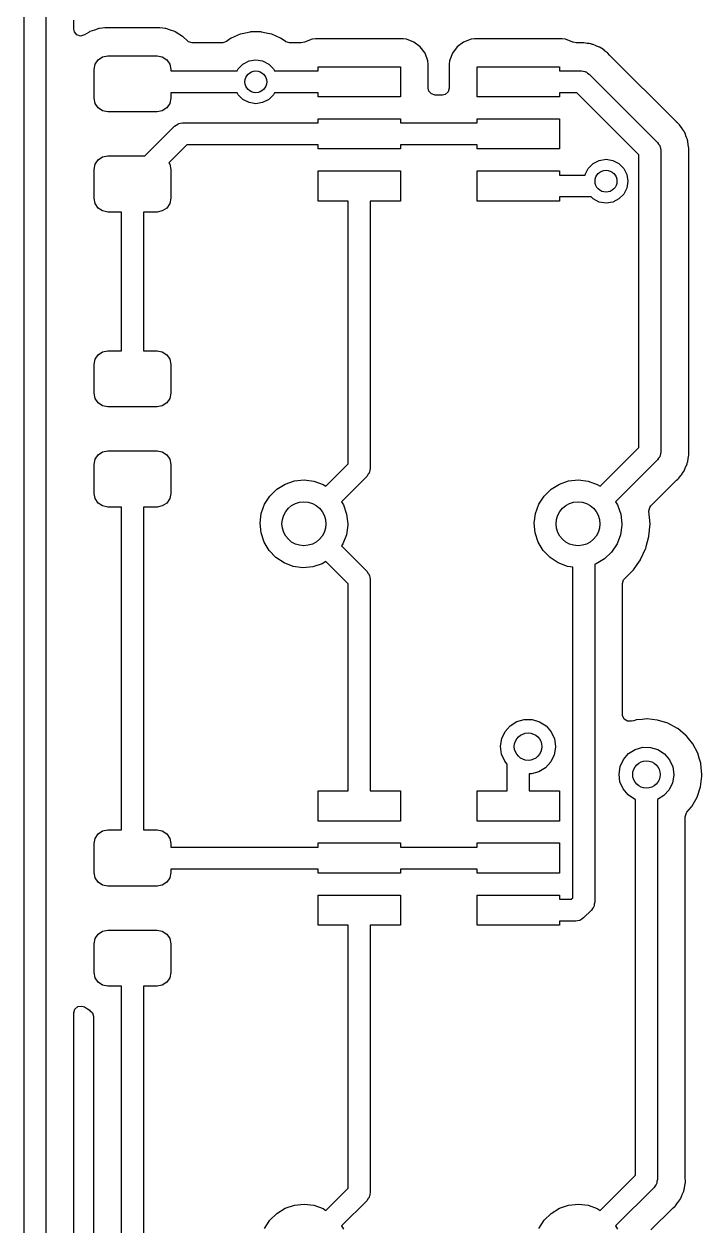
# Model space of a CAD drawing. Extents: x 61 to 228, y -146 to -45.
# Drawn here: x 106.99 to 119.35, y -87.38 to -65.46 of the extents above; entities that cross this region are included whole.
import ezdxf

# ---------------------------------------------------------------- set-up
doc = ezdxf.new("R2010")
doc.units = 0
doc.layers.add('BLACK', color=7, linetype='CONTINUOUS')

msp = doc.modelspace()

# ---------------------------------------------------------------- linework, layer by layer
at = {"layer": 'BLACK', "linetype": 'CONTINUOUS'}
for p, q in [((106.988, -88.4362), (106.988, -65.1115)), ((107.388, -65.1115), (107.388, -88.5193)), ((107.896, -65.5514), (107.896, -65.3887)), ((108.351, -65.5421), (108.272, -65.5686)), ((108.358, -65.5399), (108.351, -65.5421)), ((108.351, -65.5421), (108.351, -65.5421)), ((108.365, -65.5392), (108.358, -65.5399)), ((108.46, -65.5292), (108.365, -65.5392)), ((108.365, -65.5392), (108.365, -65.5392)), ((108.464, -65.5289), (108.46, -65.5292)), ((108.46, -65.5292), (108.46, -65.5292)), ((109.465, -65.5289), (108.464, -65.5289)), ((109.519, -65.5345), (109.465, -65.5289)), ((109.562, -65.5389), (109.519, -65.5345)), ((109.569, -65.5396), (109.562, -65.5389)), ((109.562, -65.5389), (109.562, -65.5389)), ((109.575, -65.5418), (109.569, -65.5396)), ((109.657, -65.5686), (109.575, -65.5418)), ((109.575, -65.5418), (109.575, -65.5418)), ((107.907, -65.6018), (107.896, -65.5514)), ((107.953, -65.6562), (107.907, -65.6018)), ((108.02, -65.6774), (107.953, -65.6562)), ((108.089, -65.6586), (108.02, -65.6774)), ((108.177, -65.6043), (108.089, -65.6586)), ((108.19, -65.5958), (108.177, -65.6043)), ((108.272, -65.5686), (108.19, -65.5958)), ((109.737, -65.5953), (109.657, -65.5686)), ((109.743, -65.5991), (109.737, -65.5953)), ((109.881, -65.6843), (109.743, -65.5991)), ((109.743, -65.5991), (109.743, -65.5991)), ((109.887, -65.6881), (109.881, -65.6843)), ((109.893, -65.6933), (109.887, -65.6881)), ((109.967, -65.7671), (109.893, -65.6933)), ((110.754, -65.7252), (110.679, -65.7798)), ((110.76, -65.7213), (110.754, -65.7252)), ((110.754, -65.7252), (110.754, -65.7252)), ((110.766, -65.7186), (110.76, -65.7213)), ((110.928, -65.6463), (110.766, -65.7186)), ((110.766, -65.7186), (110.766, -65.7186)), ((110.934, -65.6436), (110.928, -65.6463)), ((110.928, -65.6463), (110.928, -65.6463)), ((111.028, -65.6238), (110.934, -65.6436)), ((111.114, -65.6053), (111.028, -65.6238)), ((111.121, -65.6039), (111.114, -65.6053)), ((111.114, -65.6053), (111.114, -65.6053)), ((111.312, -65.6039), (111.121, -65.6039)), ((111.318, -65.6053), (111.312, -65.6039)), ((111.405, -65.6238), (111.318, -65.6053)), ((111.318, -65.6053), (111.318, -65.6053)), ((111.499, -65.6436), (111.405, -65.6238)), ((111.505, -65.6463), (111.499, -65.6436)), ((111.667, -65.7186), (111.505, -65.6463)), ((111.505, -65.6463), (111.505, -65.6463)), ((111.673, -65.7213), (111.667, -65.7186)), ((111.667, -65.7186), (111.667, -65.7186)), ((111.678, -65.7252), (111.673, -65.7213)), ((111.754, -65.7798), (111.678, -65.7252)), ((111.678, -65.7252), (111.678, -65.7252)), ((112.242, -65.7357), (112.105, -65.7868)), ((112.304, -65.7289), (112.242, -65.7357)), ((113.9, -65.7289), (112.304, -65.7289)), ((113.962, -65.7357), (113.9, -65.7289)), ((114.099, -65.7868), (113.962, -65.7357)), ((115.142, -65.7357), (115.005, -65.7868)), ((115.204, -65.7289), (115.142, -65.7357)), ((116.8, -65.7289), (115.204, -65.7289)), ((116.862, -65.7357), (116.8, -65.7289)), ((116.999, -65.7868), (116.862, -65.7357)), ((109.987, -65.7839), (109.967, -65.7671)), ((110.056, -65.8039), (109.987, -65.7839)), ((110.605, -65.8039), (110.056, -65.8039)), ((110.612, -65.8037), (110.605, -65.8039)), ((110.679, -65.7798), (110.612, -65.8037)), ((111.76, -65.7839), (111.754, -65.7798)), ((111.828, -65.8039), (111.76, -65.7839)), ((112.045, -65.8039), (111.828, -65.8039)), ((112.102, -65.7891), (112.045, -65.8039)), ((112.105, -65.7868), (112.102, -65.7891)), ((114.215, -65.8741), (114.099, -65.7868)), ((114.303, -65.9907), (114.215, -65.8741)), ((114.889, -65.8741), (114.801, -65.9907)), ((115.005, -65.7868), (114.889, -65.8741)), ((117.002, -65.7891), (116.999, -65.7868)), ((117.06, -65.8039), (117.002, -65.7891)), ((117.127, -65.8039), (117.06, -65.8039)), ((117.135, -65.8037), (117.127, -65.8039)), ((117.189, -65.8005), (117.135, -65.8037)), ((117.197, -65.8001), (117.189, -65.8005)), ((117.189, -65.8005), (117.189, -65.8005)), ((117.26, -65.8117), (117.197, -65.8001)), ((117.266, -65.8128), (117.26, -65.8117)), ((117.292, -65.8162), (117.266, -65.8128)), ((117.322, -65.8201), (117.292, -65.8162)), ((117.33, -65.8211), (117.322, -65.8201)), ((117.322, -65.8201), (117.322, -65.8201)), ((117.337, -65.8239), (117.33, -65.8211)), ((117.339, -65.8245), (117.337, -65.8239)), ((117.356, -65.8292), (117.339, -65.8245)), ((117.358, -65.83), (117.356, -65.8292)), ((117.366, -65.8314), (117.358, -65.83)), ((117.424, -65.8576), (117.366, -65.8314)), ((117.43, -65.8602), (117.424, -65.8576)), ((117.482, -65.8806), (117.43, -65.8602)), ((117.482, -65.8807), (117.482, -65.8806)), ((117.489, -65.8834), (117.482, -65.8807)), ((117.496, -65.8878), (117.489, -65.8834)), ((117.498, -65.889), (117.496, -65.8878)), ((117.513, -65.8974), (117.498, -65.889)), ((117.515, -65.8988), (117.513, -65.8974)), ((117.522, -65.9019), (117.515, -65.8988)), ((117.572, -65.9413), (117.522, -65.9019)), ((117.577, -65.9453), (117.572, -65.9413)), ((117.63, -65.982), (117.577, -65.9453)), ((117.637, -65.9907), (117.63, -65.982)), ((108.264, -66.2874), (108.283, -66.1917)), ((108.283, -66.1917), (108.337, -66.1106)), ((108.337, -66.1106), (108.418, -66.0564)), ((108.418, -66.0564), (108.514, -66.0374)), ((108.514, -66.0374), (109.414, -66.0374)), ((109.414, -66.0374), (109.51, -66.0564)), ((109.51, -66.0564), (109.591, -66.1106)), ((109.591, -66.1106), (109.645, -66.1917)), ((109.645, -66.1917), (109.664, -66.2874)), ((110.893, -66.2773), (110.981, -66.1888)), ((110.981, -66.1888), (111.093, -66.132)), ((111.093, -66.132), (111.216, -66.1124)), ((111.216, -66.1124), (111.34, -66.132)), ((111.34, -66.132), (111.452, -66.1888)), ((111.452, -66.1888), (111.54, -66.2773)), ((114.354, -66.1271), (114.303, -65.9907)), ((114.361, -66.1893), (114.354, -66.1271)), ((114.361, -66.6279), (114.361, -66.1893)), ((114.75, -66.1271), (114.744, -66.1893)), ((114.744, -66.1893), (114.744, -66.6279)), ((114.801, -65.9907), (114.75, -66.1271)), ((117.668, -66.0256), (117.637, -65.9907)), ((117.674, -66.0319), (117.668, -66.0256)), ((118.885, -67.2434), (117.674, -66.0319)), ((108.264, -66.8124), (108.264, -66.2874)), ((109.664, -66.2874), (109.664, -66.3124)), ((109.664, -66.3124), (110.875, -66.3124)), ((110.875, -66.3124), (110.893, -66.2773)), ((111.54, -66.2773), (111.558, -66.3124)), ((111.558, -66.3124), (112.352, -66.3124)), ((112.352, -66.3124), (112.352, -66.2374)), ((112.352, -66.2374), (113.852, -66.2374)), ((113.852, -66.2374), (113.852, -66.7874)), ((115.252, -66.7874), (115.252, -66.2374)), ((115.252, -66.2374), (116.752, -66.2374)), ((116.752, -66.2374), (116.752, -66.3124)), ((116.752, -66.3124), (117.152, -66.3124)), ((117.152, -66.3124), (117.185, -66.3199)), ((117.185, -66.3199), (117.218, -66.3236)), ((117.218, -66.3236), (117.228, -66.3298)), ((117.228, -66.3298), (117.239, -66.3323)), ((117.239, -66.3323), (117.265, -66.3532)), ((117.265, -66.3532), (117.294, -66.371)), ((117.294, -66.371), (118.543, -67.6206)), ((114.372, -66.6802), (114.361, -66.6279)), ((114.744, -66.6279), (114.724, -66.696)), ((108.283, -66.9081), (108.264, -66.8124)), ((109.664, -66.8124), (109.645, -66.9081)), ((110.875, -66.7124), (109.664, -66.7124)), ((109.664, -66.7124), (109.664, -66.8124)), ((110.893, -66.7475), (110.875, -66.7124)), ((110.981, -66.836), (110.893, -66.7475)), ((111.093, -66.8928), (110.981, -66.836)), ((111.452, -66.836), (111.34, -66.8928)), ((111.54, -66.7475), (111.452, -66.836)), ((111.558, -66.7124), (111.54, -66.7475)), ((112.352, -66.7124), (111.558, -66.7124)), ((112.352, -66.7874), (112.352, -66.7124)), ((113.852, -66.7874), (112.352, -66.7874)), ((114.418, -66.7339), (114.372, -66.6802)), ((114.487, -66.7539), (114.418, -66.7339)), ((114.618, -66.7539), (114.487, -66.7539)), ((114.67, -66.7425), (114.618, -66.7539)), ((114.724, -66.696), (114.67, -66.7425)), ((116.752, -66.7874), (115.252, -66.7874)), ((117.069, -66.7124), (116.752, -66.7124)), ((116.752, -66.7124), (116.752, -66.7874)), ((118.202, -67.8446), (117.069, -66.7124)), ((108.337, -66.9892), (108.283, -66.9081)), ((108.418, -67.0434), (108.337, -66.9892)), ((108.514, -67.0624), (108.418, -67.0434)), ((109.414, -67.0624), (108.514, -67.0624)), ((109.51, -67.0434), (109.414, -67.0624)), ((109.591, -66.9892), (109.51, -67.0434)), ((109.645, -66.9081), (109.591, -66.9892)), ((111.216, -66.9124), (111.093, -66.8928)), ((111.34, -66.8928), (111.216, -66.9124)), ((109.764, -67.303), (109.79, -67.2822)), ((109.79, -67.2822), (109.801, -67.2796)), ((109.801, -67.2796), (109.811, -67.2735)), ((109.811, -67.2735), (109.844, -67.2698)), ((109.844, -67.2698), (109.877, -67.2624)), ((109.877, -67.2624), (112.352, -67.2624)), ((112.352, -67.2624), (112.352, -67.1874)), ((112.352, -67.1874), (113.852, -67.1874)), ((113.852, -67.1874), (113.852, -67.2624)), ((113.852, -67.2624), (115.252, -67.2624)), ((115.252, -67.2624), (115.252, -67.1874)), ((115.252, -67.1874), (116.752, -67.1874)), ((116.752, -67.1874), (116.752, -67.7374)), ((118.89, -67.2484), (118.885, -67.2434)), ((118.907, -67.2631), (118.89, -67.2484)), ((118.937, -67.2898), (118.907, -67.2631)), ((118.941, -67.2961), (118.937, -67.2898)), ((118.973, -67.3425), (118.941, -67.2961)), ((118.941, -67.2961), (118.941, -67.2961)), ((109.194, -67.8624), (109.735, -67.3207)), ((109.735, -67.3207), (109.764, -67.303)), ((118.977, -67.3478), (118.973, -67.3425)), ((119.011, -67.3925), (118.977, -67.3478)), ((119.016, -67.3985), (119.011, -67.3925)), ((119.011, -67.3925), (119.011, -67.3925)), ((119.019, -67.4055), (119.016, -67.3985)), ((119.02, -67.4077), (119.019, -67.4055)), ((119.028, -67.4225), (119.02, -67.4077)), ((119.03, -67.4249), (119.028, -67.4225)), ((119.034, -67.4311), (119.03, -67.4249)), ((119.037, -67.4383), (119.034, -67.4311)), ((119.057, -67.4909), (119.037, -67.4383)), ((119.037, -67.4383), (119.037, -67.4383)), ((119.059, -67.497), (119.057, -67.4909)), ((119.073, -67.5288), (119.059, -67.497)), ((109.959, -67.6624), (109.629, -67.9928)), ((112.352, -67.6624), (109.959, -67.6624)), ((112.352, -67.7374), (112.352, -67.6624)), ((113.852, -67.7374), (112.352, -67.7374)), ((115.252, -67.6624), (113.852, -67.6624)), ((113.852, -67.6624), (113.852, -67.7374)), ((115.252, -67.7374), (115.252, -67.6624)), ((116.752, -67.7374), (115.252, -67.7374)), ((118.543, -67.6206), (118.561, -67.6489)), ((118.561, -67.6489), (118.582, -67.6751)), ((118.582, -67.6751), (118.584, -67.6863)), ((118.584, -67.6863), (118.59, -67.696)), ((118.59, -67.696), (118.594, -67.7292)), ((118.594, -67.7292), (118.602, -67.7618)), ((119.085, -67.5555), (119.073, -67.5288)), ((119.086, -67.563), (119.085, -67.5555)), ((119.087, -67.5655), (119.086, -67.563)), ((119.091, -67.5818), (119.087, -67.5655)), ((119.092, -67.5845), (119.091, -67.5818)), ((119.095, -67.5916), (119.092, -67.5845)), ((119.096, -67.5991), (119.095, -67.5916)), ((119.102, -67.655), (119.096, -67.5991)), ((119.103, -67.6615), (119.102, -67.655)), ((119.114, -67.7244), (119.103, -67.6615)), ((119.11, -67.7822), (119.114, -67.732)), ((119.114, -67.732), (119.114, -67.7244)), ((119.114, -67.732), (119.114, -67.732)), ((108.283, -68.0167), (108.337, -67.9356)), ((108.337, -67.9356), (108.418, -67.8814)), ((108.418, -67.8814), (108.514, -67.8624)), ((108.514, -67.8624), (109.194, -67.8624)), ((117.367, -68.0024), (117.478, -67.9456)), ((117.478, -67.9456), (117.602, -67.926)), ((117.602, -67.926), (117.726, -67.9456)), ((117.726, -67.9456), (117.837, -68.0024)), ((118.202, -73.1822), (118.202, -67.8446)), ((118.602, -67.7618), (118.602, -73.2653)), ((119.11, -67.7907), (119.11, -67.7822)), ((119.11, -73.2403), (119.11, -67.7907)), ((108.264, -68.1124), (108.283, -68.0167)), ((108.264, -68.6374), (108.264, -68.1124)), ((109.629, -67.9928), (109.645, -68.0167)), ((109.645, -68.0167), (109.664, -68.1124)), ((109.664, -68.1124), (109.664, -68.6374)), ((112.352, -68.6874), (112.352, -68.1374)), ((112.352, -68.1374), (113.852, -68.1374)), ((113.852, -68.1374), (113.852, -68.6874)), ((115.252, -68.6874), (115.252, -68.1374)), ((115.252, -68.1374), (116.752, -68.1374)), ((116.752, -68.1374), (116.752, -68.2124)), ((117.222, -68.2024), (117.278, -68.0909)), ((117.278, -68.0909), (117.367, -68.0024)), ((117.837, -68.0024), (117.926, -68.0909)), ((117.926, -68.0909), (117.982, -68.2024)), ((116.752, -68.2124), (117.22, -68.2124)), ((117.22, -68.2124), (117.222, -68.2024)), ((117.982, -68.2024), (118.002, -68.326)), ((118.002, -68.326), (117.982, -68.4496)), ((117.33, -68.6124), (116.752, -68.6124)), ((116.752, -68.6124), (116.752, -68.6874)), ((117.367, -68.6496), (117.33, -68.6124)), ((117.926, -68.5611), (117.837, -68.6496)), ((117.982, -68.4496), (117.926, -68.5611)), ((108.283, -68.7331), (108.264, -68.6374)), ((108.337, -68.8142), (108.283, -68.7331)), ((108.418, -68.8684), (108.337, -68.8142)), ((109.591, -68.8142), (109.51, -68.8684)), ((109.645, -68.7331), (109.591, -68.8142)), ((109.664, -68.6374), (109.645, -68.7331)), ((112.902, -68.6874), (112.352, -68.6874)), ((112.902, -73.4816), (112.902, -68.6874)), ((113.852, -68.6874), (113.302, -68.6874)), ((113.302, -68.6874), (113.302, -73.5647)), ((116.752, -68.6874), (115.252, -68.6874)), ((117.478, -68.7064), (117.367, -68.6496)), ((117.602, -68.726), (117.478, -68.7064)), ((117.726, -68.7064), (117.602, -68.726)), ((117.837, -68.6496), (117.726, -68.7064)), ((108.514, -68.8874), (108.418, -68.8684)), ((108.764, -68.8874), (108.514, -68.8874)), ((108.764, -71.4184), (108.764, -68.8874)), ((109.414, -68.8874), (109.164, -68.8874)), ((109.164, -68.8874), (109.164, -71.4184)), ((109.51, -68.8684), (109.414, -68.8874)), ((108.337, -71.4916), (108.418, -71.4374)), ((108.418, -71.4374), (108.514, -71.4184)), ((108.514, -71.4184), (108.764, -71.4184)), ((109.164, -71.4184), (109.414, -71.4184)), ((109.414, -71.4184), (109.51, -71.4374)), ((109.51, -71.4374), (109.591, -71.4916)), ((108.264, -71.6684), (108.283, -71.5727)), ((108.264, -72.1934), (108.264, -71.6684)), ((108.283, -71.5727), (108.337, -71.4916)), ((109.591, -71.4916), (109.645, -71.5727)), ((109.645, -71.5727), (109.664, -71.6684)), ((109.664, -71.6684), (109.664, -72.1934)), ((108.283, -72.2891), (108.264, -72.1934)), ((108.337, -72.3702), (108.283, -72.2891)), ((109.645, -72.2891), (109.591, -72.3702)), ((109.664, -72.1934), (109.645, -72.2891)), ((108.418, -72.4244), (108.337, -72.3702)), ((108.514, -72.4434), (108.418, -72.4244)), ((109.414, -72.4434), (108.514, -72.4434)), ((109.51, -72.4244), (109.414, -72.4434)), ((109.591, -72.3702), (109.51, -72.4244)), ((117.495, -73.8886), (118.202, -73.1822)), ((108.264, -73.4934), (108.283, -73.3977)), ((108.283, -73.3977), (108.337, -73.3166)), ((108.337, -73.3166), (108.418, -73.2624)), ((108.418, -73.2624), (108.514, -73.2434)), ((108.514, -73.2434), (109.414, -73.2434)), ((109.414, -73.2434), (109.51, -73.2624)), ((109.51, -73.2624), (109.591, -73.3166)), ((109.591, -73.3166), (109.645, -73.3977)), ((109.645, -73.3977), (109.664, -73.4934)), ((118.543, -73.4064), (117.778, -74.1715)), ((118.561, -73.3781), (118.543, -73.4064)), ((118.582, -73.352), (118.561, -73.3781)), ((118.584, -73.3408), (118.582, -73.352)), ((118.59, -73.3311), (118.584, -73.3408)), ((118.594, -73.2979), (118.59, -73.3311)), ((118.602, -73.2653), (118.594, -73.2979)), ((119.093, -73.4425), (119.101, -73.3791)), ((119.101, -73.3791), (119.102, -73.3726)), ((119.102, -73.3726), (119.104, -73.3608)), ((119.104, -73.3608), (119.114, -73.3098)), ((119.11, -73.2476), (119.11, -73.2403)), ((119.114, -73.3098), (119.11, -73.2476)), ((108.264, -74.0184), (108.264, -73.4934)), ((109.664, -73.4934), (109.664, -74.0184)), ((112.495, -73.8886), (112.902, -73.4816)), ((113.282, -73.6514), (113.261, -73.6775)), ((113.285, -73.6402), (113.282, -73.6514)), ((113.291, -73.6305), (113.285, -73.6402)), ((113.295, -73.5973), (113.291, -73.6305)), ((113.302, -73.5647), (113.295, -73.5973)), ((118.978, -73.6782), (119.012, -73.6347)), ((119.012, -73.6347), (119.015, -73.6278)), ((119.015, -73.6278), (119.016, -73.6255)), ((119.016, -73.6255), (119.025, -73.6108)), ((119.025, -73.6108), (119.026, -73.6085)), ((119.026, -73.6085), (119.03, -73.6023)), ((119.03, -73.6023), (119.033, -73.5952)), ((119.033, -73.5952), (119.054, -73.5427)), ((119.033, -73.5952), (119.033, -73.5952)), ((119.054, -73.5427), (119.056, -73.5367)), ((119.056, -73.5367), (119.083, -73.4784)), ((119.083, -73.4784), (119.084, -73.471)), ((119.084, -73.471), (119.085, -73.4684)), ((119.085, -73.4684), (119.089, -73.4522)), ((119.089, -73.4522), (119.09, -73.4496)), ((119.09, -73.4496), (119.093, -73.4425)), ((111.6, -73.944), (111.751, -73.8505)), ((111.751, -73.8505), (111.92, -73.7931)), ((111.92, -73.7931), (112.098, -73.7744)), ((112.098, -73.7744), (112.275, -73.7955)), ((112.275, -73.7955), (112.443, -73.8554)), ((112.443, -73.8554), (112.495, -73.8886)), ((113.244, -73.7058), (112.778, -74.1715)), ((113.261, -73.6775), (113.244, -73.7058)), ((116.6, -73.944), (116.751, -73.8505)), ((116.751, -73.8505), (116.92, -73.7931)), ((116.92, -73.7931), (117.098, -73.7744)), ((117.098, -73.7744), (117.275, -73.7955)), ((117.275, -73.7955), (117.443, -73.8554)), ((117.443, -73.8554), (117.495, -73.8886)), ((118.422, -74.2464), (118.882, -73.7864)), ((118.882, -73.7864), (118.888, -73.7806)), ((118.888, -73.7806), (118.913, -73.7594)), ((118.913, -73.7594), (118.932, -73.7426)), ((118.932, -73.7426), (118.969, -73.6903)), ((118.969, -73.6903), (118.973, -73.685)), ((118.973, -73.685), (118.978, -73.6782)), ((108.283, -74.1141), (108.264, -74.0184)), ((109.664, -74.0184), (109.645, -74.1141)), ((111.376, -74.2187), (111.472, -74.0688)), ((111.472, -74.0688), (111.6, -73.944)), ((116.376, -74.2187), (116.472, -74.0688)), ((116.472, -74.0688), (116.6, -73.944)), ((108.337, -74.1952), (108.283, -74.1141)), ((108.418, -74.2494), (108.337, -74.1952)), ((108.514, -74.2684), (108.418, -74.2494)), ((108.764, -74.2684), (108.514, -74.2684)), ((108.764, -80.1579), (108.764, -74.2684)), ((109.414, -74.2684), (109.164, -74.2684)), ((109.164, -74.2684), (109.164, -80.1579)), ((109.51, -74.2494), (109.414, -74.2684)), ((109.591, -74.1952), (109.51, -74.2494)), ((109.645, -74.1141), (109.591, -74.1952)), ((111.315, -74.3863), (111.376, -74.2187)), ((112.778, -74.1715), (112.814, -74.2287)), ((112.814, -74.2287), (112.872, -74.3972)), ((116.315, -74.3863), (116.376, -74.2187)), ((117.778, -74.1715), (117.814, -74.2287)), ((117.814, -74.2287), (117.872, -74.3972)), ((118.386, -74.3465), (118.4, -74.2769)), ((118.4, -74.2769), (118.422, -74.2464)), ((111.292, -74.5632), (111.315, -74.3863)), ((112.872, -74.3972), (112.892, -74.5744)), ((116.292, -74.5632), (116.315, -74.3863)), ((117.872, -74.3972), (117.892, -74.5744)), ((118.406, -74.5744), (118.386, -74.3465)), ((111.31, -74.7407), (111.292, -74.5632)), ((111.366, -74.91), (111.31, -74.7407)), ((112.892, -74.5967), (112.867, -74.7734)), ((112.892, -74.5744), (112.892, -74.5967)), ((116.31, -74.7407), (116.292, -74.5632)), ((116.366, -74.91), (116.31, -74.7407)), ((117.892, -74.5967), (117.867, -74.7734)), ((117.892, -74.5744), (117.892, -74.5967)), ((118.386, -74.8025), (118.406, -74.5744)), ((111.458, -75.0625), (111.366, -74.91)), ((112.804, -74.9401), (112.778, -74.9779)), ((112.867, -74.7734), (112.804, -74.9401)), ((116.458, -75.0625), (116.366, -74.91)), ((117.804, -74.9401), (117.705, -75.0886)), ((117.867, -74.7734), (117.804, -74.9401)), ((118.336, -74.9892), (118.384, -74.8078)), ((118.384, -74.8078), (118.386, -74.8025)), ((118.384, -74.8078), (118.384, -74.8078)), ((111.582, -75.1908), (111.458, -75.0625)), ((111.731, -75.2885), (111.582, -75.1908)), ((112.778, -74.9779), (113.244, -75.4432)), ((116.582, -75.1908), (116.458, -75.0625)), ((116.731, -75.2885), (116.582, -75.1908)), ((117.705, -75.0886), (117.576, -75.2116)), ((118.232, -75.2262), (118.324, -75.0286)), ((118.324, -75.0286), (118.326, -75.0236)), ((118.324, -75.0286), (118.324, -75.0286)), ((118.326, -75.0236), (118.336, -74.9892)), ((111.899, -75.3506), (111.731, -75.2885)), ((112.075, -75.3742), (111.899, -75.3506)), ((112.253, -75.3581), (112.075, -75.3742)), ((112.423, -75.3029), (112.253, -75.3581)), ((112.495, -75.2599), (112.423, -75.3029)), ((112.902, -75.6672), (112.495, -75.2599)), ((116.899, -75.3506), (116.731, -75.2885)), ((116.996, -75.3636), (116.899, -75.3506)), ((116.996, -81.3941), (116.996, -75.3636)), ((117.423, -75.3029), (117.396, -75.3117)), ((117.396, -75.3117), (117.396, -81.4772)), ((117.576, -75.2116), (117.423, -75.3029)), ((118.101, -75.4142), (118.172, -75.3135)), ((118.172, -75.3135), (118.23, -75.2311)), ((118.23, -75.2311), (118.232, -75.2262)), ((118.232, -75.2262), (118.232, -75.2262)), ((113.244, -75.4432), (113.261, -75.4715)), ((113.261, -75.4715), (113.282, -75.4977)), ((113.282, -75.4977), (113.285, -75.5089)), ((113.285, -75.5089), (113.291, -75.5186)), ((113.291, -75.5186), (113.295, -75.5518)), ((113.295, -75.5518), (113.302, -75.5844)), ((113.302, -75.5844), (113.302, -79.4454)), ((117.904, -75.6651), (117.924, -75.597)), ((117.924, -75.597), (117.941, -75.576)), ((117.941, -75.576), (118.098, -75.4187)), ((118.098, -75.4187), (118.101, -75.4142)), ((112.902, -79.4454), (112.902, -75.6672)), ((117.904, -78.0545), (117.904, -75.6651)), ((115.762, -78.3639), (115.856, -78.2576)), ((115.856, -78.2576), (115.975, -78.182)), ((115.975, -78.182), (116.112, -78.143)), ((116.112, -78.143), (116.254, -78.1439)), ((116.254, -78.1439), (116.389, -78.1845)), ((116.389, -78.1845), (116.508, -78.2616)), ((116.508, -78.2616), (116.601, -78.369)), ((117.905, -78.0725), (117.904, -78.0545)), ((117.935, -78.1371), (117.905, -78.0725)), ((117.995, -78.1755), (117.935, -78.1371)), ((118.066, -78.1754), (117.995, -78.1755)), ((118.102, -78.1648), (118.066, -78.1754)), ((118.143, -78.1527), (118.102, -78.1648)), ((118.149, -78.151), (118.143, -78.1527)), ((118.143, -78.1527), (118.143, -78.1527)), ((118.155, -78.1504), (118.149, -78.151)), ((118.263, -78.1406), (118.155, -78.1504)), ((118.155, -78.1504), (118.155, -78.1504)), ((118.346, -78.133), (118.263, -78.1406)), ((118.352, -78.1337), (118.346, -78.133)), ((118.536, -78.1531), (118.352, -78.1337)), ((118.352, -78.1337), (118.352, -78.1337)), ((118.542, -78.1537), (118.536, -78.1531)), ((118.536, -78.1531), (118.536, -78.1531)), ((118.731, -78.2122), (118.542, -78.1537)), ((118.905, -78.3063), (118.731, -78.2122)), ((115.701, -78.4922), (115.762, -78.3639)), ((116.601, -78.369), (116.66, -78.4981)), ((118.91, -78.3102), (118.905, -78.3063)), ((119.052, -78.4277), (118.91, -78.3102)), ((118.91, -78.3102), (118.91, -78.3102)), ((119.058, -78.4323), (119.052, -78.4277)), ((119.062, -78.4371), (119.058, -78.4323)), ((119.107, -78.4928), (119.062, -78.4371)), ((119.062, -78.4371), (119.062, -78.4371)), ((115.68, -78.6323), (115.701, -78.4922)), ((115.698, -78.7729), (115.68, -78.6323)), ((116.679, -78.6506), (116.656, -78.7904)), ((116.66, -78.4981), (116.68, -78.6384)), ((116.68, -78.6384), (116.679, -78.6506)), ((118.015, -78.7656), (118.134, -78.69)), ((118.134, -78.69), (118.271, -78.651)), ((118.271, -78.651), (118.413, -78.6519)), ((118.413, -78.6519), (118.548, -78.6925)), ((118.548, -78.6925), (118.667, -78.7696)), ((119.183, -78.5856), (119.107, -78.4928)), ((119.276, -78.7602), (119.183, -78.5856)), ((115.755, -78.9026), (115.698, -78.7729)), ((115.802, -78.9585), (115.755, -78.9026)), ((116.594, -78.918), (116.499, -79.0231)), ((116.656, -78.7904), (116.594, -78.918)), ((117.86, -79.0002), (117.921, -78.8719)), ((117.921, -78.8719), (118.015, -78.7656)), ((118.667, -78.7696), (118.76, -78.877)), ((118.76, -78.877), (118.819, -79.0061)), ((119.303, -78.8501), (119.276, -78.7602)), ((119.331, -78.9428), (119.303, -78.8501)), ((115.802, -79.4454), (115.802, -78.9585)), ((116.241, -79.1346), (116.202, -79.1338)), ((116.202, -79.1338), (116.202, -79.4454)), ((116.378, -79.0973), (116.241, -79.1346)), ((116.499, -79.0231), (116.378, -79.0973)), ((117.839, -79.1403), (117.86, -79.0002)), ((118.819, -79.0061), (118.839, -79.1464)), ((119.333, -78.9496), (119.331, -78.9428)), ((119.352, -79.1464), (119.333, -78.9496)), ((117.857, -79.2809), (117.839, -79.1403)), ((117.914, -79.4106), (117.857, -79.2809)), ((118.815, -79.2984), (118.753, -79.426)), ((118.838, -79.1586), (118.815, -79.2984)), ((118.839, -79.1464), (118.838, -79.1586)), ((119.327, -79.3709), (119.352, -79.1747)), ((119.352, -79.1499), (119.352, -79.1464)), ((119.352, -79.1602), (119.352, -79.1499)), ((119.352, -79.1499), (119.352, -79.1499)), ((119.352, -79.1747), (119.352, -79.1602)), ((112.352, -79.9954), (112.352, -79.4454)), ((112.352, -79.4454), (112.902, -79.4454)), ((113.302, -79.4454), (113.852, -79.4454)), ((113.852, -79.4454), (113.852, -79.9954)), ((115.252, -79.9954), (115.252, -79.4454)), ((115.252, -79.4454), (115.802, -79.4454)), ((116.202, -79.4454), (116.752, -79.4454)), ((116.752, -79.4454), (116.752, -79.9954)), ((118.005, -79.5191), (117.914, -79.4106)), ((118.123, -79.5977), (118.005, -79.5191)), ((118.658, -79.5311), (118.539, -79.6044)), ((118.753, -79.426), (118.658, -79.5311)), ((119.167, -79.7305), (119.264, -79.5586)), ((119.264, -79.5586), (119.327, -79.3709)), ((118.139, -79.6025), (118.123, -79.5977)), ((118.139, -86.4531), (118.139, -79.6025)), ((118.539, -79.6044), (118.539, -86.5362)), ((119.078, -79.8336), (119.163, -79.7352)), ((119.163, -79.7352), (119.167, -79.7305)), ((119.163, -79.7352), (119.163, -79.7352)), ((113.852, -79.9954), (112.352, -79.9954)), ((116.752, -79.9954), (115.252, -79.9954)), ((119.047, -79.9159), (119.067, -79.8478)), ((119.047, -86.5113), (119.047, -79.9159)), ((119.067, -79.8478), (119.078, -79.8336)), ((108.283, -80.3122), (108.337, -80.2311)), ((108.337, -80.2311), (108.418, -80.1769)), ((108.418, -80.1769), (108.514, -80.1579)), ((108.514, -80.1579), (108.764, -80.1579)), ((109.164, -80.1579), (109.414, -80.1579)), ((109.414, -80.1579), (109.51, -80.1769)), ((109.51, -80.1769), (109.591, -80.2311)), ((109.591, -80.2311), (109.645, -80.3122)), ((108.264, -80.4079), (108.283, -80.3122)), ((108.264, -80.9329), (108.264, -80.4079)), ((109.645, -80.3122), (109.664, -80.4079)), ((109.664, -80.4079), (109.664, -80.4704)), ((112.352, -80.4704), (112.352, -80.3954)), ((112.352, -80.3954), (113.852, -80.3954)), ((113.852, -80.3954), (113.852, -80.4704)), ((115.252, -80.4704), (115.252, -80.3954)), ((115.252, -80.3954), (116.752, -80.3954)), ((116.752, -80.3954), (116.752, -80.9454)), ((109.664, -80.4704), (112.352, -80.4704)), ((113.852, -80.4704), (115.252, -80.4704)), ((112.352, -80.8704), (109.664, -80.8704)), ((109.664, -80.8704), (109.664, -80.9329)), ((112.352, -80.9454), (112.352, -80.8704)), ((115.252, -80.8704), (113.852, -80.8704)), ((113.852, -80.8704), (113.852, -80.9454)), ((115.252, -80.9454), (115.252, -80.8704)), ((108.283, -81.0286), (108.264, -80.9329)), ((108.337, -81.1097), (108.283, -81.0286)), ((108.418, -81.1639), (108.337, -81.1097)), ((109.591, -81.1097), (109.51, -81.1639)), ((109.645, -81.0286), (109.591, -81.1097)), ((109.664, -80.9329), (109.645, -81.0286)), ((113.852, -80.9454), (112.352, -80.9454)), ((116.752, -80.9454), (115.252, -80.9454)), ((108.514, -81.1829), (108.418, -81.1639)), ((109.414, -81.1829), (108.514, -81.1829)), ((109.51, -81.1639), (109.414, -81.1829)), ((112.352, -81.8954), (112.352, -81.3454)), ((112.352, -81.3454), (113.852, -81.3454)), ((113.852, -81.3454), (113.852, -81.8954)), ((115.252, -81.8954), (115.252, -81.3454)), ((115.252, -81.3454), (116.752, -81.3454)), ((116.752, -81.3454), (116.752, -81.4204)), ((116.752, -81.4204), (116.969, -81.4204)), ((116.969, -81.4204), (116.996, -81.3941)), ((117.384, -81.543), (117.378, -81.5527)), ((117.388, -81.5098), (117.384, -81.543)), ((117.396, -81.4772), (117.388, -81.5098)), ((117.193, -81.7621), (117.165, -81.7798)), ((117.337, -81.6183), (117.193, -81.7621)), ((117.355, -81.59), (117.337, -81.6183)), ((117.376, -81.5639), (117.355, -81.59)), ((117.378, -81.5527), (117.376, -81.5639)), ((108.418, -82.0019), (108.514, -81.9829)), ((108.514, -81.9829), (109.414, -81.9829)), ((109.414, -81.9829), (109.51, -82.0019)), ((112.902, -81.8954), (112.352, -81.8954)), ((112.902, -86.6896), (112.902, -81.8954)), ((113.852, -81.8954), (113.302, -81.8954)), ((113.302, -81.8954), (113.302, -86.7727)), ((116.752, -81.8954), (115.252, -81.8954)), ((117.052, -81.8204), (116.752, -81.8204)), ((116.752, -81.8204), (116.752, -81.8954)), ((117.085, -81.813), (117.052, -81.8204)), ((117.118, -81.8093), (117.085, -81.813)), ((117.128, -81.8032), (117.118, -81.8093)), ((117.139, -81.8006), (117.128, -81.8032)), ((117.165, -81.7798), (117.139, -81.8006)), ((108.264, -82.2329), (108.283, -82.1372)), ((108.283, -82.1372), (108.337, -82.0561)), ((108.337, -82.0561), (108.418, -82.0019)), ((109.51, -82.0019), (109.591, -82.0561)), ((109.591, -82.0561), (109.645, -82.1372)), ((109.645, -82.1372), (109.664, -82.2329)), ((108.264, -82.7579), (108.264, -82.2329)), ((109.664, -82.2329), (109.664, -82.7579)), ((108.283, -82.8536), (108.264, -82.7579)), ((108.337, -82.9347), (108.283, -82.8536)), ((109.645, -82.8536), (109.591, -82.9347)), ((109.664, -82.7579), (109.645, -82.8536)), ((108.418, -82.9889), (108.337, -82.9347)), ((108.514, -83.0079), (108.418, -82.9889)), ((108.764, -83.0079), (108.514, -83.0079)), ((108.764, -93.3659), (108.764, -83.0079)), ((109.414, -83.0079), (109.164, -83.0079)), ((109.164, -83.0079), (109.164, -93.3659)), ((109.51, -82.9889), (109.414, -83.0079)), ((109.591, -82.9347), (109.51, -82.9889)), ((107.896, -83.4939), (107.917, -83.4258)), ((107.896, -88.4944), (107.896, -83.4939)), ((107.917, -83.4258), (107.97, -83.3793)), ((107.97, -83.3793), (108.04, -83.3692)), ((108.04, -83.3692), (108.089, -83.3867)), ((108.089, -83.3867), (108.148, -83.4232)), ((108.148, -83.4232), (108.191, -83.45)), ((108.191, -83.45), (108.19, -83.4517)), ((108.19, -83.4517), (108.236, -83.492)), ((108.236, -83.492), (108.256, -83.5593)), ((108.256, -83.5593), (108.256, -92.8145)), ((117.495, -87.0966), (118.139, -86.4531)), ((118.531, -86.5688), (118.527, -86.602)), ((118.539, -86.5362), (118.531, -86.5688)), ((119.039, -86.6435), (119.05, -86.5882)), ((119.047, -86.5185), (119.047, -86.5113)), ((119.049, -86.5481), (119.047, -86.5185)), ((119.051, -86.5807), (119.049, -86.5481)), ((119.05, -86.5882), (119.051, -86.5807)), ((112.495, -87.0966), (112.902, -86.6896)), ((113.295, -86.8053), (113.291, -86.8385)), ((113.302, -86.7727), (113.295, -86.8053)), ((118.48, -86.6773), (117.778, -87.3795)), ((118.498, -86.649), (118.48, -86.6773)), ((118.519, -86.6229), (118.498, -86.649)), ((118.521, -86.6117), (118.519, -86.6229)), ((118.527, -86.602), (118.521, -86.6117)), ((118.991, -86.8136), (118.993, -86.8075)), ((118.993, -86.8075), (118.999, -86.7942)), ((118.999, -86.7942), (119.02, -86.7493)), ((119.02, -86.7493), (119.021, -86.7419)), ((119.021, -86.7419), (119.022, -86.7393)), ((119.022, -86.7393), (119.026, -86.7231)), ((119.026, -86.7231), (119.027, -86.7205)), ((119.027, -86.7205), (119.03, -86.7134)), ((119.03, -86.7134), (119.038, -86.65)), ((119.038, -86.65), (119.039, -86.6435)), ((111.751, -87.0585), (111.92, -87.0011)), ((111.92, -87.0011), (112.098, -86.9824)), ((112.098, -86.9824), (112.275, -87.0035)), ((112.275, -87.0035), (112.443, -87.0634)), ((113.244, -86.9138), (112.778, -87.3795)), ((113.261, -86.8855), (113.244, -86.9138)), ((113.282, -86.8594), (113.261, -86.8855)), ((113.285, -86.8482), (113.282, -86.8594)), ((113.291, -86.8385), (113.285, -86.8482)), ((116.751, -87.0585), (116.92, -87.0011)), ((116.92, -87.0011), (117.098, -86.9824)), ((117.098, -86.9824), (117.275, -87.0035)), ((117.275, -87.0035), (117.443, -87.0634)), ((118.825, -87.0515), (118.863, -87.0185)), ((118.863, -87.0185), (118.869, -87.0135)), ((118.863, -87.0185), (118.863, -87.0185)), ((118.869, -87.0135), (118.906, -86.9612)), ((118.906, -86.9612), (118.91, -86.9559)), ((118.91, -86.9559), (118.949, -86.9056)), ((118.949, -86.9056), (118.952, -86.8987)), ((118.952, -86.8987), (118.954, -86.8964)), ((118.954, -86.8964), (118.962, -86.8817)), ((118.962, -86.8817), (118.963, -86.8794)), ((118.963, -86.8794), (118.968, -86.8732)), ((118.968, -86.8732), (118.98, -86.8412)), ((118.98, -86.8412), (118.987, -86.8231)), ((118.987, -86.8231), (118.991, -86.8136)), ((111.472, -87.2768), (111.6, -87.152)), ((111.6, -87.152), (111.751, -87.0585)), ((112.443, -87.0634), (112.495, -87.0966)), ((116.472, -87.2768), (116.6, -87.152)), ((116.6, -87.152), (116.751, -87.0585)), ((117.443, -87.0634), (117.495, -87.0966)), ((118.422, -87.4544), (118.819, -87.0573)), ((118.819, -87.0573), (118.825, -87.0515)), ((111.376, -87.4267), (111.472, -87.2768)), ((112.778, -87.3795), (112.814, -87.4367)), ((116.376, -87.4267), (116.472, -87.2768)), ((117.778, -87.3795), (117.814, -87.4367))]:
    msp.add_line(p, q, dxfattribs=at)
at = {"layer": 'BLACK'}
for centre, radius in [((111.216, -66.5124), 0.2), ((117.602, -68.326), 0.2), ((112.092, -74.5744), 0.4), ((117.092, -74.5744), 0.4), ((116.18, -78.6384), 0.25), ((118.339, -79.1464), 0.25)]:
    msp.add_circle(centre, radius, dxfattribs=at)

doc.saveas('drawing.dxf')
